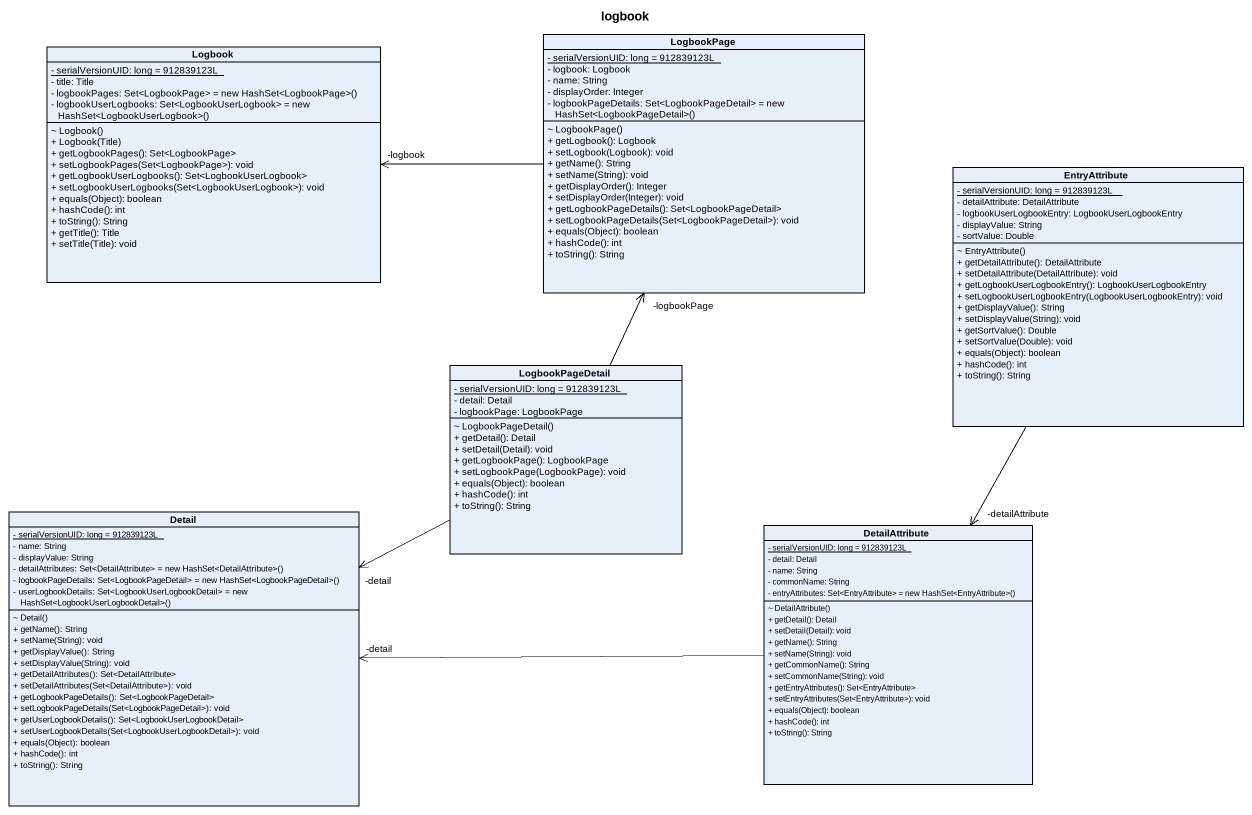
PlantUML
@startuml
title logbook
hide circle
hide empty members
skinparam classAttributeIconSize 0
class Logbook {
  {static} - serialVersionUID: long = 912839123L
  - title: Title
  {field} - logbookPages: Set<LogbookPage> = new HashSet<LogbookPage>()
  {field} - logbookUserLogbooks: Set<LogbookUserLogbook> = new HashSet<LogbookUserLogbook>()
  ~ Logbook()
  + Logbook(Title)
  + getLogbookPages(): Set<LogbookPage>
  + setLogbookPages(Set<LogbookPage>): void
  + getLogbookUserLogbooks(): Set<LogbookUserLogbook>
  + setLogbookUserLogbooks(Set<LogbookUserLogbook>): void
  + equals(Object): boolean
  + hashCode(): int
  + toString(): String
  + getTitle(): Title
  + setTitle(Title): void
}
class LogbookPage {
  {static} - serialVersionUID: long = 912839123L
  - logbook: Logbook
  - name: String
  - displayOrder: Integer
  {field} - logbookPageDetails: Set<LogbookPageDetail> = new HashSet<LogbookPageDetail>()
  ~ LogbookPage()
  + getLogbook(): Logbook
  + setLogbook(Logbook): void
  + getName(): String
  + setName(String): void
  + getDisplayOrder(): Integer
  + setDisplayOrder(Integer): void
  + getLogbookPageDetails(): Set<LogbookPageDetail>
  + setLogbookPageDetails(Set<LogbookPageDetail>): void
  + equals(Object): boolean
  + hashCode(): int
  + toString(): String
}
class EntryAttribute {
  {static} - serialVersionUID: long = 912839123L
  - detailAttribute: DetailAttribute
  - logbookUserLogbookEntry: LogbookUserLogbookEntry
  - displayValue: String
  - sortValue: Double
  ~ EntryAttribute()
  + getDetailAttribute(): DetailAttribute
  + setDetailAttribute(DetailAttribute): void
  + getLogbookUserLogbookEntry(): LogbookUserLogbookEntry
  + setLogbookUserLogbookEntry(LogbookUserLogbookEntry): void
  + getDisplayValue(): String
  + setDisplayValue(String): void
  + getSortValue(): Double
  + setSortValue(Double): void
  + equals(Object): boolean
  + hashCode(): int
  + toString(): String
}
class LogbookPageDetail {
  {static} - serialVersionUID: long = 912839123L
  - detail: Detail
  - logbookPage: LogbookPage
  ~ LogbookPageDetail()
  + getDetail(): Detail
  + setDetail(Detail): void
  + getLogbookPage(): LogbookPage
  + setLogbookPage(LogbookPage): void
  + equals(Object): boolean
  + hashCode(): int
  + toString(): String
}
class Detail {
  {static} - serialVersionUID: long = 912839123L
  - name: String
  - displayValue: String
  {field} - detailAttributes: Set<DetailAttribute> = new HashSet<DetailAttribute>()
  {field} - logbookPageDetails: Set<LogbookPageDetail> = new HashSet<LogbookPageDetail>()
  {field} - userLogbookDetails: Set<LogbookUserLogbookDetail> = new HashSet<LogbookUserLogbookDetail>()
  ~ Detail()
  + getName(): String
  + setName(String): void
  + getDisplayValue(): String
  + setDisplayValue(String): void
  + getDetailAttributes(): Set<DetailAttribute>
  + setDetailAttributes(Set<DetailAttribute>): void
  + getLogbookPageDetails(): Set<LogbookPageDetail>
  + setLogbookPageDetails(Set<LogbookPageDetail>): void
  + getUserLogbookDetails(): Set<LogbookUserLogbookDetail>
  + setUserLogbookDetails(Set<LogbookUserLogbookDetail>): void
  + equals(Object): boolean
  + hashCode(): int
  + toString(): String
}
class DetailAttribute {
  {static} - serialVersionUID: long = 912839123L
  - detail: Detail
  - name: String
  - commonName: String
  {field} - entryAttributes: Set<EntryAttribute> = new HashSet<EntryAttribute>()
  ~ DetailAttribute()
  + getDetail(): Detail
  + setDetail(Detail): void
  + getName(): String
  + setName(String): void
  + getCommonName(): String
  + setCommonName(String): void
  + getEntryAttributes(): Set<EntryAttribute>
  + setEntryAttributes(Set<EntryAttribute>): void
  + equals(Object): boolean
  + hashCode(): int
  + toString(): String
}
LogbookPage -left-> "-logbook" Logbook
EntryAttribute --> "-detailAttribute" DetailAttribute
LogbookPageDetail -up-> "-logbookPage" LogbookPage
LogbookPageDetail -left-> "-detail" Detail
DetailAttribute -left-> "-detail" Detail
@enduml
